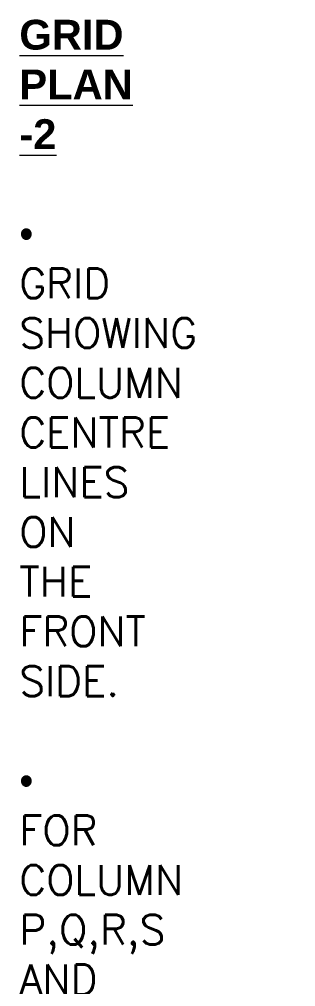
# Model space of a CAD drawing. Header units: inches. Extents: x 719368 to 6315912, y -2624014 to 446967.
# Drawn here: x 6113868 to 6120351, y -2521935 to -2499233 of the extents above; entities that cross this region are included whole.
import ezdxf

# ---------------------------------------------------------------- set-up
doc = ezdxf.new("R2010")
doc.units = ezdxf.units.IN
doc.header["$LTSCALE"] = 20
doc.header["$MEASUREMENT"] = 0
doc.layers.add('Text', color=7, linetype='Continuous', lineweight=15)
doc.styles.add('Tabrej', font='romans.shx')

msp = doc.modelspace()

# ---------------------------------------------------------------- texts
at = {"layer": 'Text', "insert": (6113868.2039, -2499243.8273), "char_height": 700, "attachment_point": 1, "style": 'Tabrej'}
msp.add_mtext_dynamic_manual_height_columns("{\\fArial|b1|i0|c0|p34;\\LGRID PLAN -2\\P\\P\\pi-3,l3,t3;\\fSymbol|b0|i0|c2|p18;\\l·^I}GRID SHOWING COLUMN CENTRE LINES ON THE FRONT SIDE.\\P\\pi0,l0,tz;\\P\\pi-3,l3,t3;{\\fSymbol|b0|i0|c2|p18;·^I}FOR COLUMN P,Q,R,S AND P',Q',R',S' REFER DETAIL- A.\\P\\pi0,l0,tz;\\P\\pi-3,l3,t3;{\\fSymbol|b0|i0|c2|p18;·^I}FOR GRIDS 29 TO 36 AND 37 TO 43 START REFERENCE DIMENSION FROM GRID 9 AND 19 RESPECTIVELY", width=22.166328, gutter_width=24, heights=[0], dxfattribs=at)

doc.saveas('drawing.dxf')
